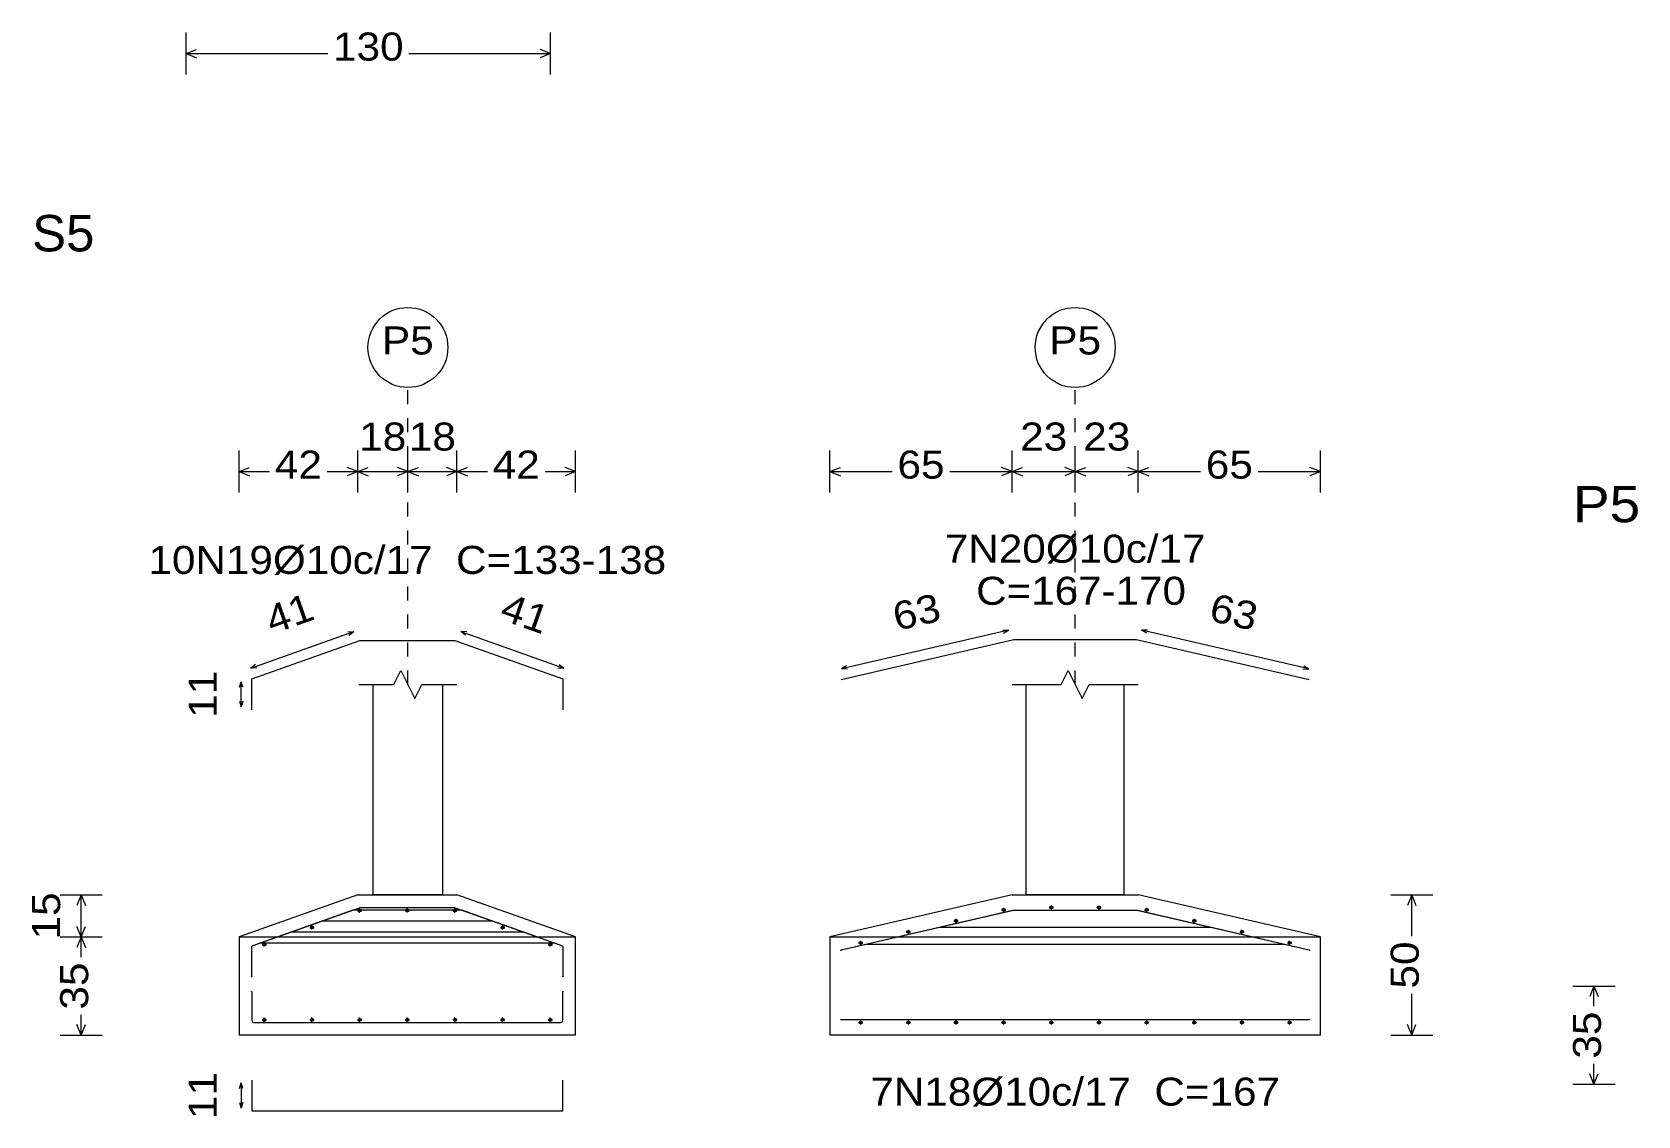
# Model space of a CAD drawing. Header units: inches. Extents: x -37 to 842, y -205 to 94.
# Drawn here: x 82.95 to 94.41, y 21.87 to 29.6 of the extents above; entities that cross this region are included whole.
import ezdxf
from ezdxf.enums import TextEntityAlignment as Align

# ---------------------------------------------------------------- set-up
doc = ezdxf.new("R2010")
doc.units = ezdxf.units.IN
doc.header["$MEASUREMENT"] = 0
doc.linetypes.add('CYPE_PUNTO', pattern=[0.075, 0, -0.075])
for name, color, linetype, lineweight in [('FUN_COTAS', 93, 'Continuous', 0), ('FUN_DES_ARMADURAS', 202, 'Continuous', 0), ('FUN_GEOMETRIA', 130, 'Continuous', 0), ('FUN_REFEREN', 51, 'Continuous', 0), ('FUN_TXT_ARMADURAS', 3, 'Continuous', 0)]:
    doc.layers.add(name, color=color, linetype=linetype, lineweight=lineweight)
doc.styles.add('CYPETXT', font='arial.ttf', dxfattribs={"height": 0.2})

msp = doc.modelspace()

# ---------------------------------------------------------------- hatches: boundary and pattern name
at = {"layer": 'FUN_DES_ARMADURAS'}
h = msp.add_hatch(color=256, dxfattribs=at)
edge = h.paths.add_edge_path()
edge.add_arc((88.7243, 23.0491), 0.0016, 0, 360)
h = msp.add_hatch(color=256, dxfattribs=at)
edge = h.paths.add_edge_path()
edge.add_arc((88.7243, 23.0491), 0.0016, 0, 360)
h = msp.add_hatch(color=256, dxfattribs=at)
edge = h.paths.add_edge_path()
edge.add_arc((88.7243, 23.0491), 0.0016, 0, 360)
h = msp.add_hatch(color=256, dxfattribs=at)
edge = h.paths.add_edge_path()
edge.add_arc((88.7243, 23.0491), 0.0016, 0, 360)
h = msp.add_hatch(color=256, dxfattribs=at)
edge = h.paths.add_edge_path()
edge.add_arc((88.7243, 23.0491), 0.0016, 0, 360)
h = msp.add_hatch(color=256, dxfattribs=at)
edge = h.paths.add_edge_path()
edge.add_arc((88.7243, 23.0491), 0.0016, 0, 360)
h = msp.add_hatch(color=256, dxfattribs=at)
edge = h.paths.add_edge_path()
edge.add_arc((88.7243, 23.0491), 0.0016, 0, 360)
h = msp.add_hatch(color=256, dxfattribs=at)
edge = h.paths.add_edge_path()
edge.add_arc((92.0638, 23.0491), 0.0016, 0, 360)
h = msp.add_hatch(color=256, dxfattribs=at)
edge = h.paths.add_edge_path()
edge.add_arc((92.0638, 23.0491), 0.0016, 0, 360)
h = msp.add_hatch(color=256, dxfattribs=at)
edge = h.paths.add_edge_path()
edge.add_arc((92.0638, 23.0491), 0.0016, 0, 360)
h = msp.add_hatch(color=256, dxfattribs=at)
edge = h.paths.add_edge_path()
edge.add_arc((92.0638, 23.0491), 0.0016, 0, 360)
h = msp.add_hatch(color=256, dxfattribs=at)
edge = h.paths.add_edge_path()
edge.add_arc((92.0638, 23.0491), 0.0016, 0, 360)
h = msp.add_hatch(color=256, dxfattribs=at)
edge = h.paths.add_edge_path()
edge.add_arc((92.0638, 23.0491), 0.0016, 0, 360)
h = msp.add_hatch(color=256, dxfattribs=at)
edge = h.paths.add_edge_path()
edge.add_arc((92.0638, 23.0491), 0.0016, 0, 360)
h = msp.add_hatch(color=256, dxfattribs=at)
edge = h.paths.add_edge_path()
edge.add_arc((84.5196, 22.8599), 0.0016, 0, 360)
h = msp.add_hatch(color=256, dxfattribs=at)
edge = h.paths.add_edge_path()
edge.add_arc((84.5196, 22.8599), 0.0016, 0, 360)
h = msp.add_hatch(color=256, dxfattribs=at)
edge = h.paths.add_edge_path()
edge.add_arc((84.5196, 22.8599), 0.0016, 0, 360)
h = msp.add_hatch(color=256, dxfattribs=at)
edge = h.paths.add_edge_path()
edge.add_arc((84.5196, 22.8599), 0.0016, 0, 360)
h = msp.add_hatch(color=256, dxfattribs=at)
edge = h.paths.add_edge_path()
edge.add_arc((84.5196, 22.8599), 0.0016, 0, 360)
h = msp.add_hatch(color=256, dxfattribs=at)
edge = h.paths.add_edge_path()
edge.add_arc((84.5196, 22.8599), 0.0016, 0, 360)
h = msp.add_hatch(color=256, dxfattribs=at)
edge = h.paths.add_edge_path()
edge.add_arc((84.5196, 22.8599), 0.0016, 0, 360)
h = msp.add_hatch(color=256, dxfattribs=at)
edge = h.paths.add_edge_path()
edge.add_arc((84.5196, 22.8599), 0.0016, 0, 360)
h = msp.add_hatch(color=256, dxfattribs=at)
edge = h.paths.add_edge_path()
edge.add_arc((84.5196, 22.8599), 0.0016, 0, 360)
h = msp.add_hatch(color=256, dxfattribs=at)
edge = h.paths.add_edge_path()
edge.add_arc((86.7396, 22.8599), 0.0016, 0, 360)
h = msp.add_hatch(color=256, dxfattribs=at)
edge = h.paths.add_edge_path()
edge.add_arc((86.7396, 22.8599), 0.0016, 0, 360)
h = msp.add_hatch(color=256, dxfattribs=at)
edge = h.paths.add_edge_path()
edge.add_arc((86.7396, 22.8599), 0.0016, 0, 360)
h = msp.add_hatch(color=256, dxfattribs=at)
edge = h.paths.add_edge_path()
edge.add_arc((86.7396, 22.8599), 0.0016, 0, 360)
h = msp.add_hatch(color=256, dxfattribs=at)
edge = h.paths.add_edge_path()
edge.add_arc((86.7396, 22.8599), 0.0016, 0, 360)
h = msp.add_hatch(color=256, dxfattribs=at)
edge = h.paths.add_edge_path()
edge.add_arc((86.7396, 22.8599), 0.0016, 0, 360)
h = msp.add_hatch(color=256, dxfattribs=at)
edge = h.paths.add_edge_path()
edge.add_arc((86.7396, 22.8599), 0.0016, 0, 360)
h = msp.add_hatch(color=256, dxfattribs=at)
edge = h.paths.add_edge_path()
edge.add_arc((86.7396, 22.8599), 0.0016, 0, 360)
h = msp.add_hatch(color=256, dxfattribs=at)
edge = h.paths.add_edge_path()
edge.add_arc((86.7396, 22.8599), 0.0016, 0, 360)
h = msp.add_hatch(color=256, dxfattribs=at)
edge = h.paths.add_edge_path()
edge.add_arc((84.5196, 22.7535), 0.0016, 0, 360)
h = msp.add_hatch(color=256, dxfattribs=at)
edge = h.paths.add_edge_path()
edge.add_arc((86.7396, 22.7535), 0.0016, 0, 360)
h = msp.add_hatch(color=256, dxfattribs=at)
edge = h.paths.add_edge_path()
edge.add_arc((88.7241, 22.5535), 0.0016, 0, 360)
h = msp.add_hatch(color=256, dxfattribs=at)
edge = h.paths.add_edge_path()
edge.add_arc((92.0641, 22.5535), 0.0016, 0, 360)

# ---------------------------------------------------------------- linework, layer by layer
at = {"layer": 'FUN_COTAS'}
for p, q in [((84.0514, 29.2946), (84.0514, 29.5946)), ((86.6514, 29.2946), (86.6514, 29.5946)), ((84.0514, 29.4446), (84.1264, 29.4746)), ((84.0514, 29.4446), (84.1264, 29.4146)), ((84.0514, 29.4446), (85.0619, 29.4446)), ((85.6409, 29.4446), (86.6514, 29.4446)), ((86.6514, 29.4446), (86.5764, 29.4746)), ((86.6514, 29.4446), (86.5764, 29.4146)), ((84.4296, 26.3129), (84.4296, 26.6129)), ((85.2756, 26.3129), (85.2756, 26.6129)), ((85.2756, 26.3129), (85.2756, 26.6129)), ((85.6336, 26.3129), (85.6336, 26.6129)), ((85.6336, 26.3129), (85.6336, 26.6129)), ((85.9836, 26.3129), (85.9836, 26.6129)), ((85.9836, 26.3129), (85.9836, 26.6129)), ((86.8296, 26.3129), (86.8296, 26.6129)), ((88.6441, 26.3129), (88.6441, 26.6129)), ((89.9441, 26.3129), (89.9441, 26.6129)), ((89.9441, 26.3129), (89.9441, 26.6129)), ((90.3941, 26.3129), (90.3941, 26.6129)), ((90.3941, 26.3129), (90.3941, 26.6129)), ((90.8441, 26.3129), (90.8441, 26.6129)), ((90.8441, 26.3129), (90.8441, 26.6129)), ((92.1441, 26.3129), (92.1441, 26.6129)), ((84.4296, 26.4629), (84.5046, 26.4929)), ((84.4296, 26.4629), (84.5046, 26.4329)), ((84.4296, 26.4629), (84.6471, 26.4629)), ((85.0581, 26.4629), (85.2756, 26.4629)), ((85.2756, 26.4629), (85.2006, 26.4929)), ((85.2756, 26.4629), (85.2006, 26.4329)), ((85.2756, 26.4629), (85.3506, 26.4929)), ((85.2756, 26.4629), (85.3506, 26.4329)), ((85.2756, 26.4629), (85.6336, 26.4629)), ((85.6336, 26.4629), (85.5586, 26.4929)), ((85.6336, 26.4629), (85.5586, 26.4329)), ((85.6336, 26.4629), (85.7086, 26.4929)), ((85.6336, 26.4629), (85.7086, 26.4329)), ((85.6336, 26.4629), (85.9836, 26.4629)), ((85.9836, 26.4629), (85.9086, 26.4929)), ((85.9836, 26.4629), (85.9086, 26.4329)), ((85.9836, 26.4629), (86.0586, 26.4929)), ((85.9836, 26.4629), (86.0586, 26.4329)), ((85.9836, 26.4629), (86.2011, 26.4629)), ((86.6121, 26.4629), (86.8296, 26.4629)), ((86.8296, 26.4629), (86.7546, 26.4929)), ((86.8296, 26.4629), (86.7546, 26.4329)), ((88.6441, 26.4629), (88.7191, 26.4929)), ((88.6441, 26.4629), (88.7191, 26.4329)), ((88.6441, 26.4629), (89.0886, 26.4629)), ((89.4996, 26.4629), (89.9441, 26.4629)), ((89.9441, 26.4629), (89.8691, 26.4929)), ((89.9441, 26.4629), (89.8691, 26.4329)), ((89.9441, 26.4629), (90.0191, 26.4929)), ((89.9441, 26.4629), (90.0191, 26.4329)), ((89.9441, 26.4629), (90.3941, 26.4629)), ((90.3941, 26.4629), (90.3191, 26.4929)), ((90.3941, 26.4629), (90.3191, 26.4329)), ((90.3941, 26.4629), (90.4691, 26.4929)), ((90.3941, 26.4629), (90.4691, 26.4329)), ((90.3941, 26.4629), (90.8441, 26.4629)), ((90.8441, 26.4629), (90.7691, 26.4929)), ((90.8441, 26.4629), (90.7691, 26.4329)), ((90.8441, 26.4629), (90.9191, 26.4929)), ((90.8441, 26.4629), (90.9191, 26.4329)), ((90.8441, 26.4629), (91.2886, 26.4629)), ((91.6996, 26.4629), (92.1441, 26.4629)), ((92.1441, 26.4629), (92.0691, 26.4929)), ((92.1441, 26.4629), (92.0691, 26.4329)), ((83.1531, 23.4435), (83.4531, 23.4435)), ((83.3031, 23.4435), (83.2731, 23.3685)), ((83.3031, 23.4435), (83.3331, 23.3685)), ((83.3031, 23.1435), (83.3031, 23.4435)), ((92.6451, 23.4435), (92.9451, 23.4435)), ((92.7951, 23.4435), (92.7651, 23.3685)), ((92.7951, 23.4435), (92.8251, 23.3685)), ((92.7951, 23.149), (92.7951, 23.4435)), ((83.1531, 23.1435), (83.4531, 23.1435)), ((83.1531, 23.1435), (83.4531, 23.1435)), ((83.3031, 23.1435), (83.2731, 23.2185)), ((83.3031, 23.1435), (83.2731, 23.0685)), ((83.3031, 23.1435), (83.3331, 23.2185)), ((83.3031, 23.1435), (83.3331, 23.0685)), ((83.3031, 22.999), (83.3031, 23.1435)), ((92.7951, 22.4435), (92.7951, 22.738)), ((93.9451, 22.7935), (94.2451, 22.7935)), ((94.0951, 22.7935), (94.0651, 22.7185)), ((94.0951, 22.7935), (94.1251, 22.7185)), ((94.0951, 22.649), (94.0951, 22.7935)), ((83.3031, 22.4435), (83.3031, 22.588)), ((83.3031, 22.4435), (83.2731, 22.5185)), ((83.3031, 22.4435), (83.3331, 22.5185)), ((92.7951, 22.4435), (92.7651, 22.5185)), ((92.7951, 22.4435), (92.8251, 22.5185)), ((83.1531, 22.4435), (83.4531, 22.4435)), ((92.6451, 22.4435), (92.9451, 22.4435)), ((94.0951, 22.0935), (94.0951, 22.238)), ((94.0951, 22.0935), (94.0651, 22.1685)), ((94.0951, 22.0935), (94.1251, 22.1685)), ((93.9451, 22.0935), (94.2451, 22.0935))]:
    msp.add_line(p, q, dxfattribs=at)
at = {"layer": 'FUN_COTAS', "linetype": 'CYPE_PUNTO'}
for p, q in [((85.6336, 24.9435), (85.6336, 27.0629)), ((90.3941, 24.9435), (90.3941, 27.0629))]:
    msp.add_line(p, q, dxfattribs=at)
at = {"layer": 'FUN_COTAS'}
for centre in [(85.6336, 27.3482), (90.3941, 27.3482)]:
    msp.add_circle(centre, 0.2853, dxfattribs=at)
at = {"layer": 'FUN_DES_ARMADURAS'}
for p, q in [((85.2746, 23.3317), (85.3046, 23.3317)), ((85.2896, 23.3167), (85.2896, 23.3467)), ((85.6146, 23.3335), (85.6446, 23.3335)), ((85.6296, 23.3185), (85.6296, 23.3485)), ((85.9546, 23.3317), (85.9846, 23.3317)), ((85.9696, 23.3167), (85.9696, 23.3467)), ((89.5291, 23.2588), (89.5591, 23.2588)), ((89.5441, 23.2438), (89.5441, 23.2738)), ((89.8691, 23.3373), (89.8991, 23.3373)), ((89.8841, 23.3223), (89.8841, 23.3523)), ((90.2091, 23.3535), (90.2391, 23.3535)), ((90.2241, 23.3385), (90.2241, 23.3685)), ((90.5491, 23.3535), (90.5791, 23.3535)), ((90.5641, 23.3385), (90.5641, 23.3685)), ((90.8891, 23.3373), (90.9191, 23.3373)), ((90.9041, 23.3223), (90.9041, 23.3523)), ((91.2291, 23.2588), (91.2591, 23.2588)), ((91.2441, 23.2438), (91.2441, 23.2738)), ((84.9346, 23.2112), (84.9646, 23.2112)), ((84.9496, 23.1962), (84.9496, 23.2262)), ((86.2946, 23.2112), (86.3246, 23.2112)), ((86.3096, 23.1962), (86.3096, 23.2262)), ((89.1891, 23.1804), (89.2191, 23.1804)), ((89.2041, 23.1654), (89.2041, 23.1954)), ((91.5691, 23.1804), (91.5991, 23.1804)), ((91.5841, 23.1654), (91.5841, 23.1954)), ((84.5946, 23.0906), (84.6246, 23.0906)), ((84.6096, 23.0756), (84.6096, 23.1056)), ((86.6346, 23.0906), (86.6646, 23.0906)), ((86.6496, 23.0756), (86.6496, 23.1056)), ((88.8491, 23.1019), (88.8791, 23.1019)), ((88.8641, 23.0869), (88.8641, 23.1169)), ((91.9091, 23.1019), (91.9391, 23.1019)), ((91.9241, 23.0869), (91.9241, 23.1169)), ((84.6096, 22.5385), (84.6096, 22.5685)), ((84.9496, 22.5385), (84.9496, 22.5685)), ((85.2896, 22.5385), (85.2896, 22.5685)), ((85.6296, 22.5385), (85.6296, 22.5685)), ((85.9696, 22.5385), (85.9696, 22.5685)), ((86.3096, 22.5385), (86.3096, 22.5685)), ((86.6496, 22.5385), (86.6496, 22.5685)), ((84.5946, 22.5535), (84.6246, 22.5535)), ((84.9346, 22.5535), (84.9646, 22.5535)), ((85.2746, 22.5535), (85.3046, 22.5535)), ((85.6146, 22.5535), (85.6446, 22.5535)), ((85.9546, 22.5535), (85.9846, 22.5535)), ((86.2946, 22.5535), (86.3246, 22.5535)), ((86.6346, 22.5535), (86.6646, 22.5535)), ((92.0641, 22.5535), (88.7241, 22.5535)), ((88.8491, 22.5335), (88.8791, 22.5335)), ((88.8641, 22.5185), (88.8641, 22.5485)), ((89.1891, 22.5335), (89.2191, 22.5335)), ((89.2041, 22.5185), (89.2041, 22.5485)), ((89.5291, 22.5335), (89.5591, 22.5335)), ((89.5441, 22.5185), (89.5441, 22.5485)), ((89.8691, 22.5335), (89.8991, 22.5335)), ((89.8841, 22.5185), (89.8841, 22.5485)), ((90.2091, 22.5335), (90.2391, 22.5335)), ((90.2241, 22.5185), (90.2241, 22.5485)), ((90.5491, 22.5335), (90.5791, 22.5335)), ((90.5641, 22.5185), (90.5641, 22.5485)), ((90.8891, 22.5335), (90.9191, 22.5335)), ((90.9041, 22.5185), (90.9041, 22.5485)), ((91.2291, 22.5335), (91.2591, 22.5335)), ((91.2441, 22.5185), (91.2441, 22.5485)), ((91.5691, 22.5335), (91.5991, 22.5335)), ((91.5841, 22.5185), (91.5841, 22.5485)), ((91.9091, 22.5335), (91.9391, 22.5335)), ((91.9241, 22.5185), (91.9241, 22.5485))]:
    msp.add_line(p, q, dxfattribs=at)
for points in [[(84.5196, 24.7645), (84.5196, 24.9845), (85.2911, 25.2581), (85.9681, 25.2581), (86.7396, 24.9845), (86.7396, 24.7645)], [(92.0638, 24.9785), (90.8316, 25.2629), (89.9566, 25.2629), (88.7243, 24.9785)], [(84.5196, 22.8599), (84.5196, 23.0684), (84.5209, 23.0749), (84.5248, 23.0803), (84.5304, 23.0838), (85.2884, 23.3526), (85.2939, 23.3535), (85.9653, 23.3535), (85.9707, 23.3526), (86.7287, 23.0838), (86.7344, 23.0803), (86.7382, 23.0749), (86.7396, 23.0684), (86.7396, 22.8599)], [(84.5196, 22.8599), (84.5196, 23.0684), (84.5209, 23.0749), (84.5248, 23.0803), (84.5304, 23.0838), (85.2427, 23.3363), (85.2482, 23.3373), (86.011, 23.3373), (86.0165, 23.3363), (86.7287, 23.0838), (86.7344, 23.0803), (86.7382, 23.0749), (86.7396, 23.0684), (86.7396, 22.8599)], [(84.5196, 22.8599), (84.5196, 23.0684), (84.5209, 23.0749), (84.5248, 23.0803), (84.5304, 23.0838), (85.2427, 23.3363), (85.2482, 23.3373), (86.011, 23.3373), (86.0165, 23.3363), (86.7287, 23.0838), (86.7344, 23.0803), (86.7382, 23.0749), (86.7396, 23.0684), (86.7396, 22.8599)], [(84.5196, 22.8599), (84.5196, 23.0684), (84.5209, 23.0749), (84.5248, 23.0803), (84.5304, 23.0838), (85.0214, 23.2579), (85.0269, 23.2588), (86.2323, 23.2588), (86.2377, 23.2579), (86.7287, 23.0838), (86.7344, 23.0803), (86.7382, 23.0749), (86.7396, 23.0684), (86.7396, 22.8599)], [(84.5196, 22.8599), (84.5196, 23.0684), (84.5209, 23.0749), (84.5248, 23.0803), (84.5304, 23.0838), (85.0214, 23.2579), (85.0269, 23.2588), (86.2323, 23.2588), (86.2377, 23.2579), (86.7287, 23.0838), (86.7344, 23.0803), (86.7382, 23.0749), (86.7396, 23.0684), (86.7396, 22.8599)], [(92.0638, 23.0491), (90.8334, 23.3331), (90.8297, 23.3335), (89.9585, 23.3335), (89.9548, 23.3331), (88.7243, 23.0491)], [(92.0638, 23.0491), (90.8409, 23.3313), (90.8373, 23.3317), (89.9509, 23.3317), (89.9472, 23.3313), (88.7243, 23.0491)], [(92.0638, 23.0491), (90.8409, 23.3313), (90.8373, 23.3317), (89.9509, 23.3317), (89.9472, 23.3313), (88.7243, 23.0491)], [(84.5196, 22.8599), (84.5196, 23.0684), (84.5209, 23.0749), (84.5248, 23.0803), (84.5304, 23.0838), (84.8002, 23.1794), (84.8056, 23.1804), (86.4535, 23.1804), (86.459, 23.1794), (86.7287, 23.0838), (86.7344, 23.0803), (86.7382, 23.0749), (86.7396, 23.0684), (86.7396, 22.8599)], [(84.5196, 22.8599), (84.5196, 23.0684), (84.5209, 23.0749), (84.5248, 23.0803), (84.5304, 23.0838), (84.8002, 23.1794), (84.8056, 23.1804), (86.4535, 23.1804), (86.459, 23.1794), (86.7287, 23.0838), (86.7344, 23.0803), (86.7382, 23.0749), (86.7396, 23.0684), (86.7396, 22.8599)], [(92.0638, 23.0491), (91.3634, 23.2108), (91.3597, 23.2112), (89.4284, 23.2112), (89.4248, 23.2108), (88.7243, 23.0491)], [(92.0638, 23.0491), (91.3634, 23.2108), (91.3597, 23.2112), (89.4284, 23.2112), (89.4248, 23.2108), (88.7243, 23.0491)], [(84.5196, 22.8599), (84.5196, 23.0684), (84.5209, 23.0749), (84.5248, 23.0803), (84.5304, 23.0838), (84.5789, 23.101), (84.5844, 23.1019), (86.6748, 23.1019), (86.6802, 23.101), (86.7287, 23.0838), (86.7344, 23.0803), (86.7382, 23.0749), (86.7396, 23.0684), (86.7396, 22.8599)], [(84.5196, 22.8599), (84.5196, 23.0684), (84.5209, 23.0749), (84.5248, 23.0803), (84.5304, 23.0838), (84.5789, 23.101), (84.5844, 23.1019), (86.6748, 23.1019), (86.6802, 23.101), (86.7287, 23.0838), (86.7344, 23.0803), (86.7382, 23.0749), (86.7396, 23.0684), (86.7396, 22.8599)], [(92.0638, 23.0491), (91.8859, 23.0902), (91.8822, 23.0906), (88.906, 23.0906), (88.9023, 23.0902), (88.7243, 23.0491)], [(92.0638, 23.0491), (91.8859, 23.0902), (91.8822, 23.0906), (88.906, 23.0906), (88.9023, 23.0902), (88.7243, 23.0491)], [(84.5196, 22.7535), (84.5196, 22.5498), (84.5218, 22.5416), (84.5277, 22.5357), (84.5359, 22.5335), (86.7233, 22.5335), (86.7314, 22.5357), (86.7374, 22.5416), (86.7396, 22.5498), (86.7396, 22.7535)], [(84.5196, 22.1225), (84.5196, 21.9025), (86.7396, 21.9025), (86.7396, 22.1225)]]:
    msp.add_lwpolyline(points, dxfattribs=at)
for centre, radius in [((85.2896, 23.3317), 0.01), ((85.6296, 23.3335), 0.01), ((85.9696, 23.3317), 0.01), ((89.5441, 23.2588), 0.01), ((89.8841, 23.3373), 0.01), ((90.2241, 23.3535), 0.01), ((90.5641, 23.3535), 0.01), ((90.9041, 23.3373), 0.01), ((91.2441, 23.2588), 0.01), ((84.9496, 23.2112), 0.01), ((86.3096, 23.2112), 0.01), ((89.2041, 23.1804), 0.01), ((91.5841, 23.1804), 0.01), ((84.6096, 23.0906), 0.01), ((86.6496, 23.0906), 0.01), ((88.7243, 23.0491), 0.0016), ((88.7243, 23.0491), 0.0016), ((88.7243, 23.0491), 0.0016), ((88.7243, 23.0491), 0.0016), ((88.7243, 23.0491), 0.0016), ((88.7243, 23.0491), 0.0016), ((88.7243, 23.0491), 0.0016), ((88.8641, 23.1019), 0.01), ((91.9241, 23.1019), 0.01), ((92.0638, 23.0491), 0.0016), ((92.0638, 23.0491), 0.0016), ((92.0638, 23.0491), 0.0016), ((92.0638, 23.0491), 0.0016), ((92.0638, 23.0491), 0.0016), ((92.0638, 23.0491), 0.0016), ((92.0638, 23.0491), 0.0016), ((84.5196, 22.8599), 0.0016), ((84.5196, 22.8599), 0.0016), ((84.5196, 22.8599), 0.0016), ((84.5196, 22.8599), 0.0016), ((84.5196, 22.8599), 0.0016), ((84.5196, 22.8599), 0.0016), ((84.5196, 22.8599), 0.0016), ((84.5196, 22.8599), 0.0016), ((84.5196, 22.8599), 0.0016), ((86.7396, 22.8599), 0.0016), ((86.7396, 22.8599), 0.0016), ((86.7396, 22.8599), 0.0016), ((86.7396, 22.8599), 0.0016), ((86.7396, 22.8599), 0.0016), ((86.7396, 22.8599), 0.0016), ((86.7396, 22.8599), 0.0016), ((86.7396, 22.8599), 0.0016), ((86.7396, 22.8599), 0.0016), ((84.5196, 22.7535), 0.0016), ((86.7396, 22.7535), 0.0016), ((84.6096, 22.5535), 0.01), ((84.9496, 22.5535), 0.01), ((85.2896, 22.5535), 0.01), ((85.6296, 22.5535), 0.01), ((85.9696, 22.5535), 0.01), ((86.3096, 22.5535), 0.01), ((86.6496, 22.5535), 0.01), ((88.7241, 22.5535), 0.0016), ((88.8641, 22.5335), 0.01), ((89.2041, 22.5335), 0.01), ((89.5441, 22.5335), 0.01), ((89.8841, 22.5335), 0.01), ((90.2241, 22.5335), 0.01), ((90.5641, 22.5335), 0.01), ((90.9041, 22.5335), 0.01), ((91.2441, 22.5335), 0.01), ((91.5841, 22.5335), 0.01), ((91.9241, 22.5335), 0.01), ((92.0641, 22.5535), 0.0016)]:
    msp.add_circle(centre, radius, dxfattribs=at)
at = {"layer": 'FUN_GEOMETRIA'}
for p, q in [((85.3836, 24.9435), (85.3836, 23.4435)), ((85.8836, 23.4435), (85.8836, 24.9435)), ((90.0441, 23.4435), (90.0441, 24.9435)), ((90.7441, 23.4435), (90.7441, 24.9435)), ((85.2756, 23.4435), (84.4296, 23.1435)), ((85.2756, 23.4435), (85.9836, 23.4435)), ((85.8836, 23.4435), (85.3836, 23.4435)), ((86.8296, 23.1435), (85.9836, 23.4435)), ((89.9441, 23.4435), (88.6441, 23.1435)), ((89.9441, 23.4435), (90.8441, 23.4435)), ((90.7441, 23.4435), (90.0441, 23.4435)), ((92.1441, 23.1435), (90.8441, 23.4435)), ((84.4296, 23.1435), (86.8296, 23.1435)), ((84.4296, 23.1435), (84.4296, 22.4435)), ((86.8296, 22.4435), (86.8296, 23.1435)), ((88.6441, 23.1435), (92.1441, 23.1435)), ((88.6441, 23.1435), (88.6441, 22.4435)), ((92.1441, 22.4435), (92.1441, 23.1435)), ((86.8296, 22.4435), (84.4296, 22.4435)), ((92.1441, 22.4435), (88.6441, 22.4435))]:
    msp.add_line(p, q, dxfattribs=at)
for points in [[(85.2836, 24.9435), (85.5336, 24.9435), (85.5836, 25.0435), (85.6836, 24.8435), (85.7336, 24.9435), (85.9836, 24.9435)], [(89.9441, 24.9435), (90.2941, 24.9435), (90.3441, 25.0435), (90.4441, 24.8435), (90.4941, 24.9435), (90.8441, 24.9435)]]:
    msp.add_lwpolyline(points, dxfattribs=at)
at = {"layer": 'FUN_TXT_ARMADURAS'}
for p, q in [((84.5136, 25.0619), (85.247, 25.322)), ((85.2051, 25.3204), (85.247, 25.322)), ((85.2134, 25.2969), (85.247, 25.322)), ((86.0457, 25.2969), (86.0122, 25.322)), ((86.0541, 25.3204), (86.0122, 25.322)), ((86.0122, 25.322), (86.7456, 25.0619)), ((89.9201, 25.3314), (88.7272, 25.0561)), ((89.8783, 25.3346), (89.9201, 25.3314)), ((89.8839, 25.3102), (89.9201, 25.3314)), ((90.9099, 25.3346), (90.8681, 25.3314)), ((90.9043, 25.3102), (90.8681, 25.3314)), ((92.061, 25.0561), (90.8681, 25.3314)), ((84.5471, 25.0871), (84.5136, 25.0619)), ((86.7121, 25.0871), (86.7456, 25.0619)), ((84.5554, 25.0635), (84.5136, 25.0619)), ((86.7037, 25.0635), (86.7456, 25.0619)), ((88.7633, 25.0773), (88.7272, 25.0561)), ((88.7689, 25.0529), (88.7272, 25.0561)), ((92.0192, 25.0529), (92.061, 25.0561)), ((92.0248, 25.0773), (92.061, 25.0561)), ((84.4321, 24.9243), (84.4446, 24.9643)), ((84.4571, 24.9243), (84.4446, 24.9643)), ((84.4446, 24.7847), (84.4446, 24.9643)), ((84.4321, 24.8247), (84.4446, 24.7847)), ((84.4571, 24.8247), (84.4446, 24.7847)), ((84.4321, 22.0623), (84.4446, 22.1023)), ((84.4571, 22.0623), (84.4446, 22.1023)), ((84.4446, 22.1023), (84.4446, 21.9227)), ((84.4321, 21.9627), (84.4446, 21.9227)), ((84.4571, 21.9627), (84.4446, 21.9227))]:
    msp.add_line(p, q, dxfattribs=at)

# ---------------------------------------------------------------- texts
at = {"layer": 'FUN_COTAS', "style": 'CYPETXT'}
for s, width, p, p2 in [('130', 1.081159, (85.0994, 29.3946), (85.6034, 29.3946)), ('P5', 1.079749, (85.4491, 27.2982), (85.8181, 27.2982)), ('P5', 1.079749, (90.2096, 27.2982), (90.5786, 27.2982)), ('18', 1.081159, (85.2866, 26.6129), (85.6226, 26.6129)), ('18', 1.081159, (85.6406, 26.6129), (85.9766, 26.6129)), ('23', 1.081159, (90.0011, 26.6129), (90.3371, 26.6129)), ('23', 1.081159, (90.4511, 26.6129), (90.7871, 26.6129)), ('42', 1.081159, (84.6846, 26.4129), (85.0206, 26.4129)), ('42', 1.081159, (86.2386, 26.4129), (86.5746, 26.4129)), ('65', 1.081159, (89.1261, 26.4129), (89.4621, 26.4129)), ('65', 1.081159, (91.3261, 26.4129), (91.6621, 26.4129))]:
    msp.add_text(s, height=0.2, dxfattribs=dict(at, width=width)).set_placement(p, p2, align=Align.FIT)
at = {"layer": 'FUN_COTAS', "style": 'CYPETXT', "width": 1.081159}
for s, p, p2 in [('15', (83.1531, 23.1255), (83.1531, 23.4615)), ('50', (92.8451, 22.7755), (92.8451, 23.1115)), ('35', (83.3531, 22.6255), (83.3531, 22.9615)), ('35', (94.1451, 22.2755), (94.1451, 22.6115))]:
    msp.add_text(s, height=0.2, rotation=90, dxfattribs=at).set_placement(p, p2, align=Align.FIT)
at = {"layer": 'FUN_REFEREN', "style": 'CYPETXT'}
msp.add_text('S5', height=0.26, dxfattribs=at).set_placement((82.9531, 28.0335))
at = {"layer": 'FUN_TXT_ARMADURAS', "style": 'CYPETXT'}
for s, height, width, p, p2 in [('P5', 0.26, 1.079749, (93.9451, 26.101), (94.4248, 26.101)), ('7N20%%c10c/17', 0.2, 1.078794, (89.4641, 25.8129), (91.3241, 25.8129)), ('10N19%%c10c/17  C=133-138', 0.2, 1.078216, (83.7831, 25.7331), (87.4761, 25.7331)), (' C=167-170', 0.2, 1.07702, (89.6036, 25.5129), (91.1846, 25.5129)), ('7N18%%c10c/17  C=167', 0.2, 1.078028, (88.9331, 21.9405), (91.8551, 21.9405))]:
    msp.add_text(s, height=height, dxfattribs=dict(at, width=width)).set_placement(p, p2, align=Align.FIT)
at = {"layer": 'FUN_TXT_ARMADURAS', "style": 'CYPETXT', "width": 1.081159}
for s, rotation, p, p2 in [('41', 19.52432, (84.6634, 25.3008), (84.9801, 25.413)), ('41', 340.47568, (86.2791, 25.413), (86.5957, 25.3008)), ('63', 12.99462, (89.1206, 25.3265), (89.448, 25.402)), ('63', 347.00538, (91.3402, 25.402), (91.6676, 25.3265)), ('11', 90, (84.2696, 24.7065), (84.2696, 25.0425)), ('11', 90, (84.2696, 21.8445), (84.2696, 22.1805))]:
    msp.add_text(s, height=0.2, rotation=rotation, dxfattribs=at).set_placement(p, p2, align=Align.FIT)

doc.saveas('drawing.dxf')
